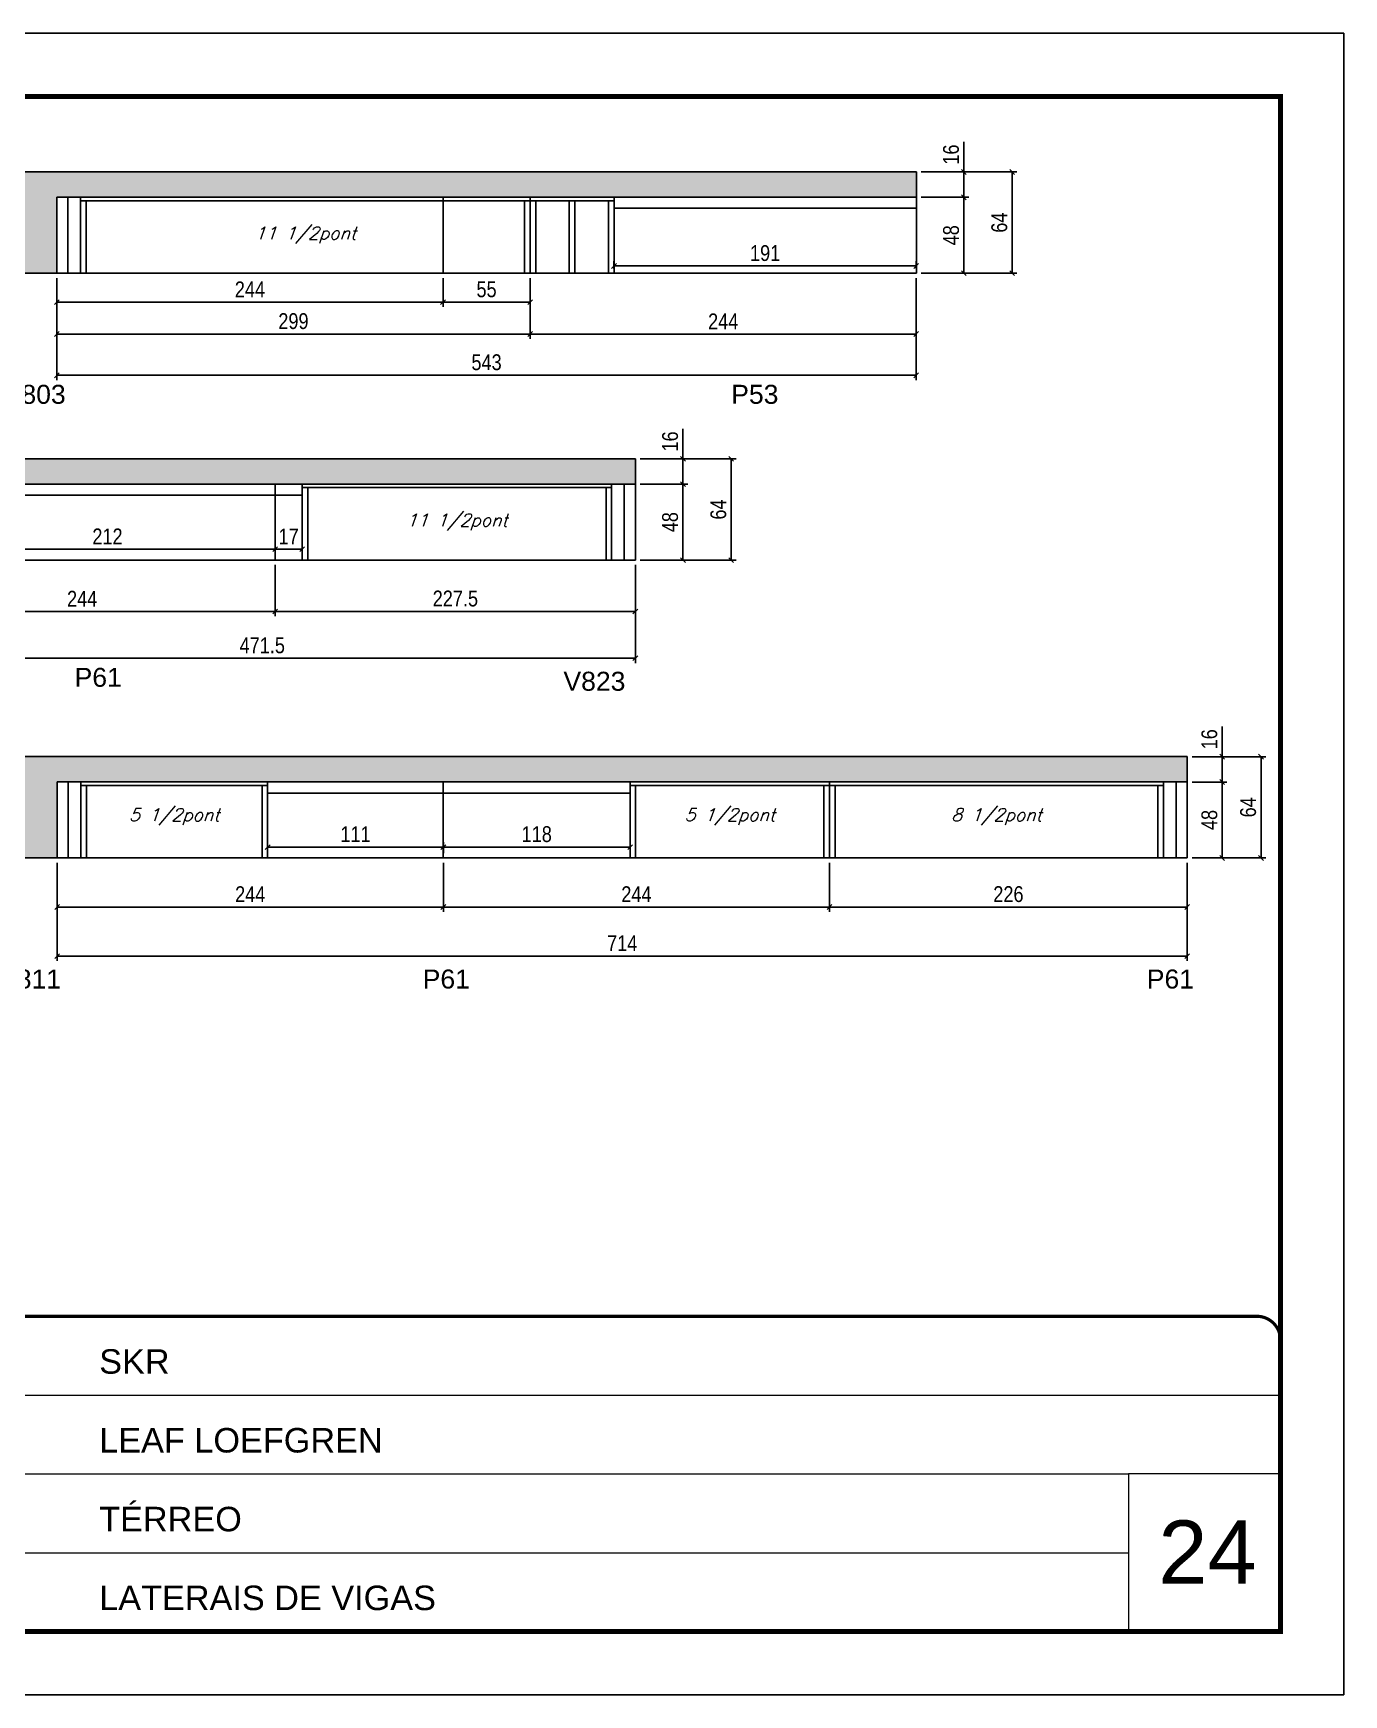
# Model space of a CAD drawing. Extents: x 3309 to 9590, y -2522 to 14608.
# Drawn here: x 8735 to 9563, y 7815 to 8865 of the extents above; entities that cross this region are included whole.
import ezdxf

# ---------------------------------------------------------------- set-up
doc = ezdxf.new("R2010")
doc.units = 0
doc.linetypes.add('CONTINUO', pattern=[0])
doc.linetypes.add('DASHED', pattern=[0.75, 0.5, -0.25])
for name, color, linetype in [('5', 5, 'Continuous'), ('COTA', 241, 'Continuous'), ('Painéis', 200, 'Continuous'), ('SARR_2.2x7', 40, 'Continuous'), ('SARR_3.5x7', 81, 'Continuous'), ('texto', 7, 'Continuous')]:
    doc.layers.add(name, color=color, linetype=linetype)
for name, color, linetype, lineweight in [('CARIMBO', 255, 'Continuous', 9), ('Folhas', 255, 'Continuous', 9), ('SARRAFO DE PRESSAO', 251, 'DASHED', 9)]:
    doc.layers.add(name, color=color, linetype=linetype, lineweight=lineweight)
doc.layers.add('Laje_Perimetro', color=7, linetype='Continuous', plot=False)
doc.styles.add('ARIAL', font='arial.ttf')
doc.styles.add('COTA TECNICA', font='techl___.ttf', dxfattribs={"height": 10})
doc.styles.add('Romans', font='romans.shx')
doc.styles.get("Standard").update_dxf_attribs({"font": 'arial.ttf'})
doc.styles.add('Tecnologia', font='')
doc.styles.get('Tecnologia').set_extended_font_data('Forgotten Futurist')
doc.dimstyles.new('PAINEL', dxfattribs={"dimtxt": 10, "dimasz": 3, "dimexe": 3, "dimexo": 3, "dimgap": 3, "dimtad": 1, "dimdec": 1, "dimzin": 12, "dimdsep": 46, "dimtxsty": 'COTA TECNICA', "dimblk1": 'OBLIQUE', "dimblk2": 'OBLIQUE', "dimsah": 1, "dimcen": 0.9, "dimclrd": 4, "dimclre": 4, "dimclrt": 240, "dimadec": 1, "dimazin": 3, "dimtfac": 1, "dimtdec": 1, "dimtmove": 0, "dimatfit": 3, "dimfxl": 1, "dimtolj": 1, "dimtzin": 12, "dimarcsym": 0})

# ---------------------------------------------------------------- blocks, each defined once
blk = doc.blocks.new('9999999999')
at = {"color": 30, "linetype": 'CONTINUO'}
for p, q in [((98564.6, 34230.2), (98564.6, 34429.4)), ((98564.6, 34379.6), (99584, 34379.6)), ((98564.6, 34329.8), (99488, 34329.8)), ((99584, 34329.8), (99488, 34329.8)), ((99488, 34329.8), (99488, 34230.2)), ((98564.6, 34280), (99488, 34280))]:
    blk.add_line(p, q, dxfattribs=at)
at = {"color": 30, "linetype": 'CONTINUO', "const_width": 2}
blk.add_lwpolyline([(99584, 34230.2), (99584, 34414.4, 0.414214), (99569, 34429.4), (98229, 34429.4, 0.414214), (98214, 34414.4), (98214, 34245.2, 0.414214), (98229, 34230.2), (99584, 34230.2)], format="xyb", dxfattribs=at)
at = {"layer": 'Folhas'}
blk.add_lwpolyline([(98139, 34190.2), (99624, 34190.2), (99624, 35240.2), (98139, 35240.2)], close=True, dxfattribs=at)
at = {"layer": 'Folhas', "color": 30, "const_width": 3}
blk.add_lwpolyline([(98214, 34230.2), (99584, 34230.2), (99584, 35200.2), (98214, 35200.2)], close=True, dxfattribs=at)
at = {"color": 7, "linetype": 'Continuous', "ltscale": 5, "style": 'ARIAL'}
for s, height, p in [('SKR', 15.48, (98837.7, 34393.1)), ('LEAF LOEFGREN', 15.483, (98837.7, 34343.3)), ('TÉRREO', 15.48, (98837.7, 34293.5)), ('NOVA SISTEMAS CONSTRUTIVOS', 11.059, (98263.2, 34267.2)), ('LATERAIS DE VIGAS', 15.483, (98837.7, 34243.7))]:
    blk.add_text(s, height=height, dxfattribs=at).set_placement(p)
at = {"layer": 'Folhas', "color": 7, "style": 'Tecnologia', "width": 1.5}
for s, p in [('CLIENTE:', (98573.7, 34397.2)), ('OBRA:', (98573.7, 34347.3)), ('PAVIMENTO:', (98573.7, 34297.5)), ('PROJETO:', (98573.7, 34247.7))]:
    blk.add_text(s, height=14, dxfattribs=at).set_placement(p)
blk = doc.blocks.new('_Oblique')
at = {"color": 0, "linetype": 'ByBlock', "lineweight": -2}
blk.add_line((-0.5, -0.5), (0.5, 0.5), dxfattribs=at)
blk = doc.blocks.new('*D2168')
at = {"layer": 'COTA', "color": 4, "linetype": 'ByBlock', "lineweight": -2, "transparency": 16777216}
for p, q in [((9048.8, 8710.3), (9048.8, 8671.9)), ((9292.8, 8710.3), (9292.8, 8671.9)), ((9292.8, 8674.9), (9048.8, 8674.9))]:
    blk.add_line(p, q, dxfattribs=at)
at = {"layer": 'Defpoints', "color": 0, "linetype": 'ByBlock', "transparency": 16777216}
for p in [(9048.8, 8713.3), (9292.8, 8713.3), (9048.8, 8674.9)]:
    blk.add_point(p, dxfattribs=at)
at = {"layer": 'COTA', "color": 4, "linetype": 'ByBlock', "lineweight": -2, "transparency": 16777216, "xscale": 3, "yscale": 3, "zscale": 3, "rotation": 180}
blk.add_blockref('_Oblique', (9048.8, 8674.9), dxfattribs=at)
at = {"layer": 'COTA', "color": 4, "linetype": 'ByBlock', "lineweight": -2, "transparency": 16777216, "xscale": 3, "yscale": 3, "zscale": 3}
blk.add_blockref('_Oblique', (9292.8, 8674.9), dxfattribs=at)
at = {"layer": 'COTA', "color": 240, "linetype": 'ByBlock', "transparency": 16777216, "insert": (9170.8, 8682.9), "char_height": 10, "attachment_point": 5, "style": 'COTA TECNICA'}
blk.add_mtext('\\A1;244', dxfattribs=at)
blk = doc.blocks.new('*D2169')
at = {"layer": 'COTA', "color": 4, "linetype": 'ByBlock', "lineweight": -2, "transparency": 16777216}
for p, q in [((8749.8, 8710.3), (8749.8, 8671.9)), ((9048.8, 8710.3), (9048.8, 8671.9)), ((9048.8, 8674.9), (8749.8, 8674.9))]:
    blk.add_line(p, q, dxfattribs=at)
at = {"layer": 'Defpoints', "color": 0, "linetype": 'ByBlock', "transparency": 16777216}
for p in [(8749.8, 8713.3), (9048.8, 8713.3), (8749.8, 8674.9)]:
    blk.add_point(p, dxfattribs=at)
at = {"layer": 'COTA', "color": 4, "linetype": 'ByBlock', "lineweight": -2, "transparency": 16777216, "xscale": 3, "yscale": 3, "zscale": 3, "rotation": 180}
blk.add_blockref('_Oblique', (8749.8, 8674.9), dxfattribs=at)
at = {"layer": 'COTA', "color": 4, "linetype": 'ByBlock', "lineweight": -2, "transparency": 16777216, "xscale": 3, "yscale": 3, "zscale": 3}
blk.add_blockref('_Oblique', (9048.8, 8674.9), dxfattribs=at)
at = {"layer": 'COTA', "color": 240, "linetype": 'ByBlock', "transparency": 16777216, "insert": (8899.3, 8683), "char_height": 10, "attachment_point": 5, "style": 'COTA TECNICA'}
blk.add_mtext('\\A1;299', dxfattribs=at)
blk = doc.blocks.new('*D2170')
at = {"layer": 'COTA', "color": 4, "linetype": 'ByBlock', "lineweight": -2, "transparency": 16777216}
for p, q in [((8749.8, 8710.3), (8749.8, 8645.8)), ((9292.8, 8710.3), (9292.8, 8645.8)), ((9292.8, 8648.8), (8749.8, 8648.8))]:
    blk.add_line(p, q, dxfattribs=at)
at = {"layer": 'Defpoints', "color": 0, "linetype": 'ByBlock', "transparency": 16777216}
for p in [(8749.8, 8713.3), (9292.8, 8713.3), (8749.8, 8648.8)]:
    blk.add_point(p, dxfattribs=at)
at = {"layer": 'COTA', "color": 4, "linetype": 'ByBlock', "lineweight": -2, "transparency": 16777216, "xscale": 3, "yscale": 3, "zscale": 3, "rotation": 180}
blk.add_blockref('_Oblique', (8749.8, 8648.8), dxfattribs=at)
at = {"layer": 'COTA', "color": 4, "linetype": 'ByBlock', "lineweight": -2, "transparency": 16777216, "xscale": 3, "yscale": 3, "zscale": 3}
blk.add_blockref('_Oblique', (9292.8, 8648.8), dxfattribs=at)
at = {"layer": 'COTA', "color": 240, "linetype": 'ByBlock', "transparency": 16777216, "insert": (9021.3, 8657), "char_height": 10, "attachment_point": 5, "style": 'COTA TECNICA'}
blk.add_mtext('\\A1;543', dxfattribs=at)
blk = doc.blocks.new('*D2171')
at = {"layer": 'COTA', "color": 4, "lineweight": -2, "transparency": 16777216}
for p, q in [((8749.8, 8710.3), (8749.8, 8692)), ((8993.8, 8710.3), (8993.8, 8692)), ((8749.8, 8695), (8993.8, 8695))]:
    blk.add_line(p, q, dxfattribs=at)
at = {"layer": 'Defpoints', "color": 0, "transparency": 16777216}
for p in [(8749.8, 8713.3), (8993.8, 8713.3), (8993.8, 8695)]:
    blk.add_point(p, dxfattribs=at)
at = {"layer": 'COTA', "color": 4, "lineweight": -2, "transparency": 16777216, "xscale": 3, "yscale": 3, "zscale": 3, "rotation": 180}
blk.add_blockref('_Oblique', (8749.8, 8695), dxfattribs=at)
at = {"layer": 'COTA', "color": 4, "lineweight": -2, "transparency": 16777216, "xscale": 3, "yscale": 3, "zscale": 3}
blk.add_blockref('_Oblique', (8993.8, 8695), dxfattribs=at)
at = {"layer": 'COTA', "color": 240, "transparency": 16777216, "insert": (8871.8, 8703.1), "char_height": 10, "attachment_point": 5, "style": 'COTA TECNICA'}
blk.add_mtext('\\A1;244', dxfattribs=at)
blk = doc.blocks.new('*D2172')
at = {"layer": 'COTA', "color": 4, "lineweight": -2, "transparency": 16777216}
for p, q in [((8993.8, 8710.3), (8993.8, 8692)), ((9048.8, 8710.3), (9048.8, 8692)), ((8993.8, 8695), (9048.8, 8695))]:
    blk.add_line(p, q, dxfattribs=at)
at = {"layer": 'Defpoints', "color": 0, "transparency": 16777216}
for p in [(8993.8, 8713.3), (9048.8, 8713.3), (9048.8, 8695)]:
    blk.add_point(p, dxfattribs=at)
at = {"layer": 'COTA', "color": 4, "lineweight": -2, "transparency": 16777216, "xscale": 3, "yscale": 3, "zscale": 3, "rotation": 180}
blk.add_blockref('_Oblique', (8993.8, 8695), dxfattribs=at)
at = {"layer": 'COTA', "color": 4, "lineweight": -2, "transparency": 16777216, "xscale": 3, "yscale": 3, "zscale": 3}
blk.add_blockref('_Oblique', (9048.8, 8695), dxfattribs=at)
at = {"layer": 'COTA', "color": 240, "transparency": 16777216, "insert": (9021.3, 8703.1), "char_height": 10, "attachment_point": 5, "style": 'COTA TECNICA'}
blk.add_mtext('\\A1;55', dxfattribs=at)
blk = doc.blocks.new('*D2173')
at = {"layer": 'COTA', "color": 4, "lineweight": -2, "transparency": 16777216}
for p, q in [((9101.8, 8716.3), (9101.8, 8720.9)), ((9101.8, 8717.9), (9292.8, 8717.9)), ((9292.8, 8716.3), (9292.8, 8720.9))]:
    blk.add_line(p, q, dxfattribs=at)
at = {"layer": 'Defpoints', "color": 0, "transparency": 16777216}
for p in [(9292.8, 8717.9), (9101.8, 8713.3), (9292.8, 8713.3)]:
    blk.add_point(p, dxfattribs=at)
at = {"layer": 'COTA', "color": 4, "lineweight": -2, "transparency": 16777216, "xscale": 3, "yscale": 3, "zscale": 3, "rotation": 180}
blk.add_blockref('_Oblique', (9101.8, 8717.9), dxfattribs=at)
at = {"layer": 'COTA', "color": 4, "lineweight": -2, "transparency": 16777216, "xscale": 3, "yscale": 3, "zscale": 3}
blk.add_blockref('_Oblique', (9292.8, 8717.9), dxfattribs=at)
at = {"layer": 'COTA', "color": 240, "transparency": 16777216, "insert": (9197.3, 8726), "char_height": 10, "attachment_point": 5, "style": 'COTA TECNICA'}
blk.add_mtext('\\A1;191', dxfattribs=at)
blk = doc.blocks.new('*D2174')
at = {"layer": 'COTA', "color": 4, "lineweight": -2, "transparency": 16777216}
for p, q in [((9295.8, 8761.3), (9325.9, 8761.3)), ((9322.9, 8761.3), (9322.9, 8713.3)), ((9295.8, 8713.3), (9325.9, 8713.3))]:
    blk.add_line(p, q, dxfattribs=at)
at = {"layer": 'Defpoints', "color": 0, "transparency": 16777216}
for p in [(9292.8, 8761.3), (9292.8, 8713.3), (9322.9, 8713.3)]:
    blk.add_point(p, dxfattribs=at)
at = {"layer": 'COTA', "color": 4, "lineweight": -2, "transparency": 16777216, "xscale": 3, "yscale": 3, "zscale": 3}
for p, rotation in [((9322.9, 8761.3), 90), ((9322.9, 8713.3), 270)]:
    blk.add_blockref('_Oblique', p, dxfattribs=dict(at, rotation=rotation))
at = {"layer": 'COTA', "color": 240, "transparency": 16777216, "insert": (9314.8, 8737.3), "char_height": 10, "attachment_point": 5, "rotation": 90, "style": 'COTA TECNICA'}
blk.add_mtext('\\A1;48', dxfattribs=at)
blk = doc.blocks.new('*D2175')
at = {"layer": 'COTA', "color": 4, "lineweight": -2, "transparency": 16777216}
for p, q in [((9322.9, 8777.3), (9322.9, 8796.4)), ((9295.8, 8777.3), (9325.9, 8777.3)), ((9322.9, 8761.3), (9322.9, 8777.3)), ((9295.8, 8761.3), (9325.9, 8761.3))]:
    blk.add_line(p, q, dxfattribs=at)
at = {"layer": 'Defpoints', "color": 0, "transparency": 16777216}
for p in [(9292.8, 8777.3), (9322.9, 8777.3), (9292.8, 8761.3)]:
    blk.add_point(p, dxfattribs=at)
at = {"layer": 'COTA', "color": 4, "lineweight": -2, "transparency": 16777216, "xscale": 3, "yscale": 3, "zscale": 3}
for p, rotation in [((9322.9, 8777.3), 90), ((9322.9, 8761.3), 270)]:
    blk.add_blockref('_Oblique', p, dxfattribs=dict(at, rotation=rotation))
at = {"layer": 'COTA', "color": 240, "transparency": 16777216, "insert": (9314.8, 8788.3), "char_height": 10, "attachment_point": 5, "rotation": 90, "style": 'COTA TECNICA'}
blk.add_mtext('\\A1;16', dxfattribs=at)
blk = doc.blocks.new('*D2176')
at = {"layer": 'COTA', "color": 4, "lineweight": -2, "transparency": 16777216}
for p, q in [((9295.8, 8777.3), (9356.4, 8777.3)), ((9353.4, 8713.3), (9353.4, 8777.3)), ((9295.8, 8713.3), (9356.4, 8713.3))]:
    blk.add_line(p, q, dxfattribs=at)
at = {"layer": 'Defpoints', "color": 0, "transparency": 16777216}
for p in [(9292.8, 8777.3), (9353.4, 8777.3), (9292.8, 8713.3)]:
    blk.add_point(p, dxfattribs=at)
at = {"layer": 'COTA', "color": 4, "lineweight": -2, "transparency": 16777216, "xscale": 3, "yscale": 3, "zscale": 3}
for p, rotation in [((9353.4, 8777.3), 90), ((9353.4, 8713.3), 270)]:
    blk.add_blockref('_Oblique', p, dxfattribs=dict(at, rotation=rotation))
at = {"layer": 'COTA', "color": 240, "transparency": 16777216, "insert": (9345.3, 8745.3), "char_height": 10, "attachment_point": 5, "rotation": 90, "style": 'COTA TECNICA'}
blk.add_mtext('\\A1;64', dxfattribs=at)
blk = doc.blocks.new('*D2179')
at = {"layer": 'COTA', "color": 4, "linetype": 'ByBlock', "lineweight": -2, "transparency": 16777216}
for p, q in [((8643.8, 8529), (8643.8, 8496.6)), ((8887.8, 8529), (8887.8, 8496.6)), ((8643.8, 8499.6), (8887.8, 8499.6))]:
    blk.add_line(p, q, dxfattribs=at)
at = {"layer": 'Defpoints', "color": 0, "linetype": 'ByBlock', "transparency": 16777216}
for p in [(8643.8, 8532), (8887.8, 8532), (8887.8, 8499.6)]:
    blk.add_point(p, dxfattribs=at)
at = {"layer": 'COTA', "color": 4, "linetype": 'ByBlock', "lineweight": -2, "transparency": 16777216, "xscale": 3, "yscale": 3, "zscale": 3, "rotation": 180}
blk.add_blockref('_Oblique', (8643.8, 8499.6), dxfattribs=at)
at = {"layer": 'COTA', "color": 4, "linetype": 'ByBlock', "lineweight": -2, "transparency": 16777216, "xscale": 3, "yscale": 3, "zscale": 3}
blk.add_blockref('_Oblique', (8887.8, 8499.6), dxfattribs=at)
at = {"layer": 'COTA', "color": 240, "linetype": 'ByBlock', "transparency": 16777216, "insert": (8765.8, 8507.6), "char_height": 10, "attachment_point": 5, "style": 'COTA TECNICA'}
blk.add_mtext('\\A1;244', dxfattribs=at)
blk = doc.blocks.new('*D2180')
at = {"layer": 'COTA', "color": 4, "linetype": 'ByBlock', "lineweight": -2, "transparency": 16777216}
for p, q in [((8887.8, 8529), (8887.8, 8496.6)), ((9115.3, 8529), (9115.3, 8496.6)), ((8887.8, 8499.6), (9115.3, 8499.6))]:
    blk.add_line(p, q, dxfattribs=at)
at = {"layer": 'Defpoints', "color": 0, "linetype": 'ByBlock', "transparency": 16777216}
for p in [(8887.8, 8532), (9115.3, 8532), (9115.3, 8499.6)]:
    blk.add_point(p, dxfattribs=at)
at = {"layer": 'COTA', "color": 4, "linetype": 'ByBlock', "lineweight": -2, "transparency": 16777216, "xscale": 3, "yscale": 3, "zscale": 3, "rotation": 180}
blk.add_blockref('_Oblique', (8887.8, 8499.6), dxfattribs=at)
at = {"layer": 'COTA', "color": 4, "linetype": 'ByBlock', "lineweight": -2, "transparency": 16777216, "xscale": 3, "yscale": 3, "zscale": 3}
blk.add_blockref('_Oblique', (9115.3, 8499.6), dxfattribs=at)
at = {"layer": 'COTA', "color": 240, "linetype": 'ByBlock', "transparency": 16777216, "insert": (9001.6, 8507.7), "char_height": 10, "attachment_point": 5, "style": 'COTA TECNICA'}
blk.add_mtext('\\A1;227.5', dxfattribs=at)
blk = doc.blocks.new('*D2181')
at = {"layer": 'COTA', "color": 4, "lineweight": -2, "transparency": 16777216}
for p, q in [((8643.8, 8529), (8643.8, 8467)), ((9115.3, 8529), (9115.3, 8467)), ((8643.8, 8470), (9115.3, 8470))]:
    blk.add_line(p, q, dxfattribs=at)
at = {"layer": 'Defpoints', "color": 0, "transparency": 16777216}
for p in [(8643.8, 8532), (9115.3, 8532), (9115.3, 8470)]:
    blk.add_point(p, dxfattribs=at)
at = {"layer": 'COTA', "color": 4, "lineweight": -2, "transparency": 16777216, "xscale": 3, "yscale": 3, "zscale": 3, "rotation": 180}
blk.add_blockref('_Oblique', (8643.8, 8470), dxfattribs=at)
at = {"layer": 'COTA', "color": 4, "lineweight": -2, "transparency": 16777216, "xscale": 3, "yscale": 3, "zscale": 3}
blk.add_blockref('_Oblique', (9115.3, 8470), dxfattribs=at)
at = {"layer": 'COTA', "color": 240, "transparency": 16777216, "insert": (8879.6, 8478.1), "char_height": 10, "attachment_point": 5, "style": 'COTA TECNICA'}
blk.add_mtext('\\A1;471.5', dxfattribs=at)
blk = doc.blocks.new('*D2182')
at = {"layer": 'COTA', "color": 4, "lineweight": -2, "transparency": 16777216}
for p, q in [((9118.3, 8580), (9148.4, 8580)), ((9145.4, 8580), (9145.4, 8532)), ((9118.3, 8532), (9148.4, 8532))]:
    blk.add_line(p, q, dxfattribs=at)
at = {"layer": 'Defpoints', "color": 0, "transparency": 16777216}
for p in [(9115.3, 8580), (9115.3, 8532), (9145.4, 8532)]:
    blk.add_point(p, dxfattribs=at)
at = {"layer": 'COTA', "color": 4, "lineweight": -2, "transparency": 16777216, "xscale": 3, "yscale": 3, "zscale": 3}
for p, rotation in [((9145.4, 8580), 90), ((9145.4, 8532), 270)]:
    blk.add_blockref('_Oblique', p, dxfattribs=dict(at, rotation=rotation))
at = {"layer": 'COTA', "color": 240, "transparency": 16777216, "insert": (9137.3, 8556), "char_height": 10, "attachment_point": 5, "rotation": 90, "style": 'COTA TECNICA'}
blk.add_mtext('\\A1;48', dxfattribs=at)
blk = doc.blocks.new('*D2183')
at = {"layer": 'COTA', "color": 4, "lineweight": -2, "transparency": 16777216}
for p, q in [((9145.4, 8596), (9145.4, 8615)), ((9118.3, 8596), (9148.4, 8596)), ((9145.4, 8580), (9145.4, 8596)), ((9118.3, 8580), (9148.4, 8580))]:
    blk.add_line(p, q, dxfattribs=at)
at = {"layer": 'Defpoints', "color": 0, "transparency": 16777216}
for p in [(9115.3, 8596), (9145.4, 8596), (9115.3, 8580)]:
    blk.add_point(p, dxfattribs=at)
at = {"layer": 'COTA', "color": 4, "lineweight": -2, "transparency": 16777216, "xscale": 3, "yscale": 3, "zscale": 3}
for p, rotation in [((9145.4, 8596), 90), ((9145.4, 8580), 270)]:
    blk.add_blockref('_Oblique', p, dxfattribs=dict(at, rotation=rotation))
at = {"layer": 'COTA', "color": 240, "transparency": 16777216, "insert": (9137.3, 8607), "char_height": 10, "attachment_point": 5, "rotation": 90, "style": 'COTA TECNICA'}
blk.add_mtext('\\A1;16', dxfattribs=at)
blk = doc.blocks.new('*D2184')
at = {"layer": 'COTA', "color": 4, "lineweight": -2, "transparency": 16777216}
for p, q in [((9118.3, 8596), (9178.9, 8596)), ((9175.9, 8532), (9175.9, 8596)), ((9118.3, 8532), (9178.9, 8532))]:
    blk.add_line(p, q, dxfattribs=at)
at = {"layer": 'Defpoints', "color": 0, "transparency": 16777216}
for p in [(9115.3, 8596), (9175.9, 8596), (9115.3, 8532)]:
    blk.add_point(p, dxfattribs=at)
at = {"layer": 'COTA', "color": 4, "lineweight": -2, "transparency": 16777216, "xscale": 3, "yscale": 3, "zscale": 3}
for p, rotation in [((9175.9, 8596), 90), ((9175.9, 8532), 270)]:
    blk.add_blockref('_Oblique', p, dxfattribs=dict(at, rotation=rotation))
at = {"layer": 'COTA', "color": 240, "transparency": 16777216, "insert": (9167.8, 8564), "char_height": 10, "attachment_point": 5, "rotation": 90, "style": 'COTA TECNICA'}
blk.add_mtext('\\A1;64', dxfattribs=at)
blk = doc.blocks.new('*D2187')
at = {"layer": 'COTA', "color": 4, "lineweight": -2, "transparency": 16777216}
for p, q in [((8675.8, 8535), (8675.8, 8541.9)), ((8675.8, 8538.9), (8887.8, 8538.9)), ((8887.8, 8535), (8887.8, 8541.9))]:
    blk.add_line(p, q, dxfattribs=at)
at = {"layer": 'Defpoints', "color": 0, "transparency": 16777216}
for p in [(8887.8, 8538.9), (8675.8, 8532), (8887.8, 8532)]:
    blk.add_point(p, dxfattribs=at)
at = {"layer": 'COTA', "color": 4, "lineweight": -2, "transparency": 16777216, "xscale": 3, "yscale": 3, "zscale": 3, "rotation": 180}
blk.add_blockref('_Oblique', (8675.8, 8538.9), dxfattribs=at)
at = {"layer": 'COTA', "color": 4, "lineweight": -2, "transparency": 16777216, "xscale": 3, "yscale": 3, "zscale": 3}
blk.add_blockref('_Oblique', (8887.8, 8538.9), dxfattribs=at)
at = {"layer": 'COTA', "color": 240, "transparency": 16777216, "insert": (8781.8, 8547), "char_height": 10, "attachment_point": 5, "style": 'COTA TECNICA'}
blk.add_mtext('\\A1;212', dxfattribs=at)
blk = doc.blocks.new('*D2188')
at = {"layer": 'COTA', "color": 4, "lineweight": -2, "transparency": 16777216}
for p, q in [((8887.8, 8535), (8887.8, 8541.9)), ((8887.8, 8538.9), (8904.8, 8538.9)), ((8904.8, 8535), (8904.8, 8541.9))]:
    blk.add_line(p, q, dxfattribs=at)
at = {"layer": 'Defpoints', "color": 0, "transparency": 16777216}
for p in [(8904.8, 8538.9), (8887.8, 8532), (8904.8, 8532)]:
    blk.add_point(p, dxfattribs=at)
at = {"layer": 'COTA', "color": 4, "lineweight": -2, "transparency": 16777216, "xscale": 3, "yscale": 3, "zscale": 3, "rotation": 180}
blk.add_blockref('_Oblique', (8887.8, 8538.9), dxfattribs=at)
at = {"layer": 'COTA', "color": 4, "lineweight": -2, "transparency": 16777216, "xscale": 3, "yscale": 3, "zscale": 3}
blk.add_blockref('_Oblique', (8904.8, 8538.9), dxfattribs=at)
at = {"layer": 'COTA', "color": 240, "transparency": 16777216, "insert": (8896.3, 8547), "char_height": 10, "attachment_point": 5, "style": 'COTA TECNICA'}
blk.add_mtext('\\A1;17', dxfattribs=at)
blk = doc.blocks.new('*D2198')
at = {"layer": 'COTA', "color": 4, "linetype": 'ByBlock', "lineweight": -2, "transparency": 16777216}
for p, q in [((8994, 8340.8), (8994, 8309.8)), ((9238, 8340.8), (9238, 8309.8)), ((8994, 8312.8), (9238, 8312.8))]:
    blk.add_line(p, q, dxfattribs=at)
at = {"layer": 'Defpoints', "color": 0, "linetype": 'ByBlock', "transparency": 16777216}
for p in [(8994, 8343.8), (9238, 8343.8), (9238, 8312.8)]:
    blk.add_point(p, dxfattribs=at)
at = {"layer": 'COTA', "color": 4, "linetype": 'ByBlock', "lineweight": -2, "transparency": 16777216, "xscale": 3, "yscale": 3, "zscale": 3, "rotation": 180}
blk.add_blockref('_Oblique', (8994, 8312.8), dxfattribs=at)
at = {"layer": 'COTA', "color": 4, "linetype": 'ByBlock', "lineweight": -2, "transparency": 16777216, "xscale": 3, "yscale": 3, "zscale": 3}
blk.add_blockref('_Oblique', (9238, 8312.8), dxfattribs=at)
at = {"layer": 'COTA', "color": 240, "linetype": 'ByBlock', "transparency": 16777216, "insert": (9116, 8320.9), "char_height": 10, "attachment_point": 5, "style": 'COTA TECNICA'}
blk.add_mtext('\\A1;244', dxfattribs=at)
blk = doc.blocks.new('*D2199')
at = {"layer": 'COTA', "color": 4, "linetype": 'ByBlock', "lineweight": -2, "transparency": 16777216}
for p, q in [((9238, 8340.8), (9238, 8309.8)), ((9464, 8340.8), (9464, 8309.8)), ((9238, 8312.8), (9464, 8312.8))]:
    blk.add_line(p, q, dxfattribs=at)
at = {"layer": 'Defpoints', "color": 0, "linetype": 'ByBlock', "transparency": 16777216}
for p in [(9238, 8343.8), (9464, 8343.8), (9464, 8312.8)]:
    blk.add_point(p, dxfattribs=at)
at = {"layer": 'COTA', "color": 4, "linetype": 'ByBlock', "lineweight": -2, "transparency": 16777216, "xscale": 3, "yscale": 3, "zscale": 3, "rotation": 180}
blk.add_blockref('_Oblique', (9238, 8312.8), dxfattribs=at)
at = {"layer": 'COTA', "color": 4, "linetype": 'ByBlock', "lineweight": -2, "transparency": 16777216, "xscale": 3, "yscale": 3, "zscale": 3}
blk.add_blockref('_Oblique', (9464, 8312.8), dxfattribs=at)
at = {"layer": 'COTA', "color": 240, "linetype": 'ByBlock', "transparency": 16777216, "insert": (9351, 8320.9), "char_height": 10, "attachment_point": 5, "style": 'COTA TECNICA'}
blk.add_mtext('\\A1;226', dxfattribs=at)
blk = doc.blocks.new('*D2200')
at = {"layer": 'COTA', "color": 4, "linetype": 'ByBlock', "lineweight": -2, "transparency": 16777216}
for p, q in [((8750, 8340.8), (8750, 8278.8)), ((9464, 8340.8), (9464, 8278.8)), ((8750, 8281.8), (9464, 8281.8))]:
    blk.add_line(p, q, dxfattribs=at)
at = {"layer": 'Defpoints', "color": 0, "linetype": 'ByBlock', "transparency": 16777216}
for p in [(8750, 8343.8), (9464, 8343.8), (9464, 8281.8)]:
    blk.add_point(p, dxfattribs=at)
at = {"layer": 'COTA', "color": 4, "linetype": 'ByBlock', "lineweight": -2, "transparency": 16777216, "xscale": 3, "yscale": 3, "zscale": 3, "rotation": 180}
blk.add_blockref('_Oblique', (8750, 8281.8), dxfattribs=at)
at = {"layer": 'COTA', "color": 4, "linetype": 'ByBlock', "lineweight": -2, "transparency": 16777216, "xscale": 3, "yscale": 3, "zscale": 3}
blk.add_blockref('_Oblique', (9464, 8281.8), dxfattribs=at)
at = {"layer": 'COTA', "color": 240, "linetype": 'ByBlock', "transparency": 16777216, "insert": (9107, 8289.9), "char_height": 10, "attachment_point": 5, "style": 'COTA TECNICA'}
blk.add_mtext('\\A1;714', dxfattribs=at)
blk = doc.blocks.new('*D2201')
at = {"layer": 'COTA', "color": 4, "lineweight": -2, "transparency": 16777216}
for p, q in [((8750, 8340.8), (8750, 8309.8)), ((8994, 8340.8), (8994, 8309.8)), ((8994, 8312.8), (8750, 8312.8))]:
    blk.add_line(p, q, dxfattribs=at)
at = {"layer": 'Defpoints', "color": 0, "transparency": 16777216}
for p in [(8750, 8343.8, 0), (8994, 8343.8, 0), (8750, 8312.8)]:
    blk.add_point(p, dxfattribs=at)
at = {"layer": 'COTA', "color": 4, "lineweight": -2, "transparency": 16777216, "xscale": 3, "yscale": 3, "zscale": 3, "rotation": 180}
blk.add_blockref('_Oblique', (8750, 8312.8), dxfattribs=at)
at = {"layer": 'COTA', "color": 4, "lineweight": -2, "transparency": 16777216, "xscale": 3, "yscale": 3, "zscale": 3}
blk.add_blockref('_Oblique', (8994, 8312.8), dxfattribs=at)
at = {"layer": 'COTA', "color": 240, "transparency": 16777216, "insert": (8872, 8320.9), "char_height": 10, "attachment_point": 5, "style": 'COTA TECNICA'}
blk.add_mtext('\\A1;244', dxfattribs=at)
blk = doc.blocks.new('*D2202')
at = {"layer": 'COTA', "color": 4, "lineweight": -2, "transparency": 16777216}
for p, q in [((8883, 8346.8), (8883, 8353.7)), ((8883, 8350.7), (8994, 8350.7)), ((8994, 8346.8), (8994, 8353.7))]:
    blk.add_line(p, q, dxfattribs=at)
at = {"layer": 'Defpoints', "color": 0, "transparency": 16777216}
for p in [(8994, 8350.7), (8883, 8343.8), (8994, 8343.8)]:
    blk.add_point(p, dxfattribs=at)
at = {"layer": 'COTA', "color": 4, "lineweight": -2, "transparency": 16777216, "xscale": 3, "yscale": 3, "zscale": 3, "rotation": 180}
blk.add_blockref('_Oblique', (8883, 8350.7), dxfattribs=at)
at = {"layer": 'COTA', "color": 4, "lineweight": -2, "transparency": 16777216, "xscale": 3, "yscale": 3, "zscale": 3}
blk.add_blockref('_Oblique', (8994, 8350.7), dxfattribs=at)
at = {"layer": 'COTA', "color": 240, "transparency": 16777216, "insert": (8938.5, 8358.8), "char_height": 10, "attachment_point": 5, "style": 'COTA TECNICA'}
blk.add_mtext('\\A1;111', dxfattribs=at)
blk = doc.blocks.new('*D2203')
at = {"layer": 'COTA', "color": 4, "lineweight": -2, "transparency": 16777216}
for p, q in [((8994, 8346.8), (8994, 8353.7)), ((8994, 8350.7), (9112, 8350.7)), ((9112, 8346.8), (9112, 8353.7))]:
    blk.add_line(p, q, dxfattribs=at)
at = {"layer": 'Defpoints', "color": 0, "transparency": 16777216}
for p in [(9112, 8350.7), (8994, 8343.8), (9112, 8343.8)]:
    blk.add_point(p, dxfattribs=at)
at = {"layer": 'COTA', "color": 4, "lineweight": -2, "transparency": 16777216, "xscale": 3, "yscale": 3, "zscale": 3, "rotation": 180}
blk.add_blockref('_Oblique', (8994, 8350.7), dxfattribs=at)
at = {"layer": 'COTA', "color": 4, "lineweight": -2, "transparency": 16777216, "xscale": 3, "yscale": 3, "zscale": 3}
blk.add_blockref('_Oblique', (9112, 8350.7), dxfattribs=at)
at = {"layer": 'COTA', "color": 240, "transparency": 16777216, "insert": (9053, 8358.8), "char_height": 10, "attachment_point": 5, "style": 'COTA TECNICA'}
blk.add_mtext('\\A1;118', dxfattribs=at)
blk = doc.blocks.new('*D2204')
at = {"layer": 'COTA', "color": 4, "lineweight": -2, "transparency": 16777216}
for p, q in [((9467, 8391.8), (9489.1, 8391.8)), ((9486.1, 8391.8), (9486.1, 8343.8)), ((9467, 8343.8), (9489.1, 8343.8))]:
    blk.add_line(p, q, dxfattribs=at)
at = {"layer": 'Defpoints', "color": 0, "transparency": 16777216}
for p in [(9464, 8391.8), (9464, 8343.8), (9486.1, 8343.8)]:
    blk.add_point(p, dxfattribs=at)
at = {"layer": 'COTA', "color": 4, "lineweight": -2, "transparency": 16777216, "xscale": 3, "yscale": 3, "zscale": 3}
for p, rotation in [((9486.1, 8391.8), 90), ((9486.1, 8343.8), 270)]:
    blk.add_blockref('_Oblique', p, dxfattribs=dict(at, rotation=rotation))
at = {"layer": 'COTA', "color": 240, "transparency": 16777216, "insert": (9478, 8367.8), "char_height": 10, "attachment_point": 5, "rotation": 90, "style": 'COTA TECNICA'}
blk.add_mtext('\\A1;48', dxfattribs=at)
blk = doc.blocks.new('*D2205')
at = {"layer": 'COTA', "color": 4, "lineweight": -2, "transparency": 16777216}
for p, q in [((9486.1, 8407.8), (9486.1, 8426.8)), ((9467, 8407.8), (9489.1, 8407.8)), ((9486.1, 8391.8), (9486.1, 8407.8)), ((9467, 8391.8), (9489.1, 8391.8))]:
    blk.add_line(p, q, dxfattribs=at)
at = {"layer": 'Defpoints', "color": 0, "transparency": 16777216}
for p in [(9464, 8407.8), (9486.1, 8407.8), (9464, 8391.8)]:
    blk.add_point(p, dxfattribs=at)
at = {"layer": 'COTA', "color": 4, "lineweight": -2, "transparency": 16777216, "xscale": 3, "yscale": 3, "zscale": 3}
for p, rotation in [((9486.1, 8407.8), 90), ((9486.1, 8391.8), 270)]:
    blk.add_blockref('_Oblique', p, dxfattribs=dict(at, rotation=rotation))
at = {"layer": 'COTA', "color": 240, "transparency": 16777216, "insert": (9478, 8418.8), "char_height": 10, "attachment_point": 5, "rotation": 90, "style": 'COTA TECNICA'}
blk.add_mtext('\\A1;16', dxfattribs=at)
blk = doc.blocks.new('*D2206')
at = {"layer": 'COTA', "color": 4, "lineweight": -2, "transparency": 16777216}
for p, q in [((9467, 8407.8), (9513.6, 8407.8)), ((9510.6, 8343.8), (9510.6, 8407.8)), ((9467, 8343.8), (9513.6, 8343.8))]:
    blk.add_line(p, q, dxfattribs=at)
at = {"layer": 'Defpoints', "color": 0, "transparency": 16777216}
for p in [(9464, 8407.8), (9510.6, 8407.8), (9464, 8343.8)]:
    blk.add_point(p, dxfattribs=at)
at = {"layer": 'COTA', "color": 4, "lineweight": -2, "transparency": 16777216, "xscale": 3, "yscale": 3, "zscale": 3}
for p, rotation in [((9510.6, 8407.8), 90), ((9510.6, 8343.8), 270)]:
    blk.add_blockref('_Oblique', p, dxfattribs=dict(at, rotation=rotation))
at = {"layer": 'COTA', "color": 240, "transparency": 16777216, "insert": (9502.5, 8375.8), "char_height": 10, "attachment_point": 5, "rotation": 90, "style": 'COTA TECNICA'}
blk.add_mtext('\\A1;64', dxfattribs=at)

msp = doc.modelspace()

# ---------------------------------------------------------------- hatches: boundary and pattern name
at = {"layer": 'COTA'}
h = msp.add_hatch(dxfattribs=at)
h.set_pattern_fill('AR-CONC', color=256, scale=0.03)
h.paths.add_polyline_path([(8719.84, 8713.34), (8749.84, 8713.34), (8749.84, 8761.34), (9292.84, 8761.34), (9292.84, 8777.34), (8719.84, 8777.34)])
h = msp.add_hatch(dxfattribs=at)
h.set_pattern_fill('AR-CONC', color=256, scale=0.03)
h.paths.add_polyline_path([(8613.84, 8532.01), (8643.84, 8532.01), (8643.84, 8580.01), (9115.34, 8580.01), (9115.34, 8596.01), (8469.84, 8596.01), (8469.84, 8584.01), (8613.84, 8584.01)])
h = msp.add_hatch(dxfattribs=at)
h.set_pattern_fill('AR-CONC', color=256, scale=0.03)
h.paths.add_polyline_path([(8719.97, 8343.82), (8749.97, 8343.82), (8749.97, 8391.82), (9463.97, 8391.82), (9463.97, 8407.82), (8248.47, 8407.82), (8248.47, 8391.82), (8719.97, 8391.82)])

# ---------------------------------------------------------------- linework, layer by layer
for p, q in [((8719.84, 8777.34), (9292.84, 8777.34)), ((9292.84, 8777.34), (9292.84, 8761.34)), ((8719.84, 8713.34), (8749.84, 8713.34)), ((8469.84, 8596.01), (9115.34, 8596.01)), ((9115.34, 8580.01), (9115.34, 8596.01)), ((9463.97, 8407.82), (8248.47, 8407.82)), ((9463.97, 8391.82), (9463.97, 8407.82)), ((8749.97, 8343.82), (8719.97, 8343.82))]:
    msp.add_line(p, q, dxfattribs=at)
at = {"layer": 'Laje_Perimetro'}
msp.add_lwpolyline([(9562.87, 8864.98), (8077.87, 8864.98), (8077.87, 7814.98), (9562.87, 7814.98)], close=True, dxfattribs=at)
at = {"layer": 'Painéis', "linetype": 'ByBlock'}
for p, q in [((9292.84, 8761.34), (8749.84, 8761.34)), ((8749.84, 8713.34), (8749.84, 8761.34)), ((8993.84, 8713.34), (8993.84, 8761.34)), ((9048.84, 8713.34), (9048.84, 8761.34)), ((9292.84, 8713.34), (9292.84, 8761.34)), ((9292.84, 8713.34), (8749.84, 8713.34)), ((8643.84, 8580.01), (9115.34, 8580.01)), ((8887.84, 8532.01), (8887.84, 8580.01)), ((9115.34, 8532.01), (9115.34, 8580.01)), ((8643.84, 8532.01), (9115.34, 8532.01)), ((8749.97, 8391.82), (9463.97, 8391.82)), ((8749.97, 8343.82), (8749.97, 8391.82)), ((8993.97, 8343.82), (8993.97, 8391.82)), ((9237.97, 8343.82), (9237.97, 8391.82)), ((9463.97, 8343.82), (9463.97, 8391.82)), ((8749.97, 8343.82), (9463.97, 8343.82))]:
    msp.add_line(p, q, dxfattribs=at)
at = {"layer": 'SARR_2.2x7', "linetype": 'Continuous'}
for p, q in [((8756.84, 8713.34), (8756.84, 8761.34)), ((9048.84, 8759.14), (8764.84, 8759.14)), ((9101.84, 8759.14), (9048.84, 8759.14)), ((9292.84, 8754.34), (9101.84, 8754.34)), ((9108.34, 8532.01), (9108.34, 8580.01)), ((8675.84, 8573.01), (8887.84, 8573.01)), ((8887.84, 8573.01), (8904.84, 8573.01)), ((8904.84, 8577.81), (9100.34, 8577.81)), ((8756.97, 8343.82), (8756.97, 8391.82)), ((8764.97, 8389.62), (8882.97, 8389.62)), ((9111.97, 8389.62), (9237.97, 8389.62)), ((9237.97, 8389.62), (9448.97, 8389.62)), ((9456.97, 8343.82), (9456.97, 8391.82)), ((8993.97, 8384.82), (8882.97, 8384.82)), ((9111.97, 8384.82), (8993.97, 8384.82))]:
    msp.add_line(p, q, dxfattribs=at)
at = {"layer": 'SARR_3.5x7'}
for p, q in [((8764.84, 8761.34), (8764.84, 8713.34)), ((8768.34, 8759.14), (8768.34, 8713.34)), ((9045.34, 8759.14), (9045.34, 8713.34)), ((9052.34, 8759.14), (9052.34, 8713.34)), ((9073.55, 8759.14), (9073.55, 8713.34)), ((9077.05, 8759.14), (9077.05, 8713.34)), ((9098.34, 8759.14), (9098.34, 8713.34)), ((9101.84, 8761.34), (9101.84, 8713.34)), ((8904.84, 8532.01), (8904.84, 8580.01)), ((9100.34, 8580.01), (9100.34, 8532.01)), ((8908.34, 8577.81), (8908.34, 8532.01)), ((9096.84, 8577.81), (9096.84, 8532.01)), ((8764.97, 8391.82), (8764.97, 8343.82)), ((8768.47, 8389.62), (8768.47, 8343.82)), ((8879.47, 8389.62), (8879.47, 8343.82)), ((8882.97, 8343.82), (8882.97, 8391.82)), ((9111.97, 8343.82), (9111.97, 8391.82)), ((9115.47, 8389.62), (9115.47, 8343.82)), ((9234.47, 8389.62), (9234.47, 8343.82)), ((9241.47, 8389.62), (9241.47, 8343.82)), ((9445.47, 8389.62), (9445.47, 8343.82)), ((9448.97, 8391.82), (9448.97, 8343.82))]:
    msp.add_line(p, q, dxfattribs=at)

# ---------------------------------------------------------------- block references
at = {"layer": 'SARRAFO DE PRESSAO', "color": 6, "linetype": 'ByBlock'}
msp.add_blockref('9999999999', (-90061.11, -26375.22), dxfattribs=at)

# ---------------------------------------------------------------- texts
at = {"layer": '5', "linetype": 'Continuous'}
for s, rotation, p in [('V803', 0.00004, (8716.26, 8630.8)), ('P53', 0.00004, (9175.89, 8630.8)), ('P61', 359.99996, (8761.04, 8451.95)), ('V823', 0.00004, (9069.89, 8449.47)), ('V811', 359.99996, (8713.32, 8261.29)), ('P61', 359.99996, (8980.96, 8261.29)), ('P61', 359.99996, (9438.44, 8261.29))]:
    msp.add_text(s, height=12, rotation=rotation, dxfattribs=at).set_placement(p)
at = {"layer": 'CARIMBO', "style": 'ARIAL'}
msp.add_text('24', height=40, dxfattribs=at).set_placement((9445.73, 7885.13))
at = {"layer": 'texto', "color": 2, "char_height": 8, "attachment_point": 5, "style": 'Romans'}
for s, insert in [('{\\Q19;\\C256;11 1/2pont}', (8906.84, 8737.34)), ('{\\Q19;\\C256;11 1/2pont}', (9002.59, 8556.01)), ('{\\Q19;\\C256;5 1/2pont}', (8823.97, 8369.82)), ('{\\Q19;\\C256;5 1/2pont}', (9174.97, 8369.82)), ('{\\Q19;\\C256;8 1/2pont}', (9343.47, 8369.82))]:
    msp.add_mtext(s, dxfattribs=dict(at, insert=insert))

# ---------------------------------------------------------------- dimensions: what is measured, and where the dimension line sits
at = {"layer": 'COTA'}
for base, p1, p2, angle, picture, middle in [((9322.87, 8777.34), (9292.84, 8761.34), (9292.84, 8777.34), 90, '*D2175', (9314.77, 8788.35)), ((9353.38, 8777.34), (9292.84, 8713.34), (9292.84, 8777.34), 90, '*D2176', (9345.28, 8745.34)), ((9322.87, 8713.34), (9292.84, 8761.34), (9292.84, 8713.34), 90, '*D2174', (9314.78, 8737.34)), ((9145.37, 8596.01), (9115.34, 8580.01), (9115.34, 8596.01), 90, '*D2183', (9137.27, 8607.02)), ((9175.88, 8596.01), (9115.34, 8532.01), (9115.34, 8596.01), 90, '*D2184', (9167.78, 8564.01)), ((9145.37, 8532.01), (9115.34, 8580.01), (9115.34, 8532.01), 90, '*D2182', (9137.28, 8556.01)), ((9486.06, 8407.82), (9463.97, 8391.82), (9463.97, 8407.82), 90, '*D2205', (9477.96, 8418.83)), ((9510.61, 8407.82), (9463.97, 8343.82), (9463.97, 8407.82), 90, '*D2206', (9502.51, 8375.82)), ((9486.06, 8343.82), (9463.97, 8391.82), (9463.97, 8343.82), 90, '*D2204', (9477.96, 8367.82)), ((8749.97, 8312.8, 0), (8993.97, 8343.82), (8749.97, 8343.82), 180, '*D2201', (8871.97, 8320.87, 0))]:
    dim = msp.add_linear_dim(base=base, p1=p1, p2=p2, angle=angle, dimstyle='PAINEL', dxfattribs=at)
    dim.commit()
    dim.dimension.update_dxf_attribs({"geometry": picture, "text_midpoint": middle})
for base, p1, p2, picture, middle in [((9292.84, 8717.94), (9101.84, 8713.34), (9292.84, 8713.34), '*D2173', (9197.34, 8726.02)), ((8993.84, 8694.99), (8749.84, 8713.34), (8993.84, 8713.34), '*D2171', (8871.84, 8703.06)), ((9115.34, 8469.97), (8643.84, 8532.01), (9115.34, 8532.01), '*D2181', (8879.59, 8478.08)), ((8993.97, 8350.74), (8882.97, 8343.82), (8993.97, 8343.82), '*D2202', (8938.47, 8358.8))]:
    dim = msp.add_linear_dim(base=base, p1=p1, p2=p2, dimstyle='PAINEL', dxfattribs=at)
    dim.commit()
    dim.dimension.update_dxf_attribs({"geometry": picture, "text_midpoint": middle})
at = {"layer": 'COTA', "linetype": 'ByBlock'}
dim = msp.add_linear_dim(base=(8749.84, 8674.87), p1=(9048.84, 8713.34), p2=(8749.84, 8713.34), angle=180, dimstyle='PAINEL', override={"dimtmove": 1}, dxfattribs=at)
dim.commit()
dim.dimension.update_dxf_attribs({"geometry": '*D2169', "text_midpoint": (8899.34, 8682.96)})
for base, p2, picture, middle in [((8749.84, 8648.81), (8749.84, 8713.34), '*D2170', (9021.34, 8657.03)), ((9048.84, 8674.87), (9048.84, 8713.34), '*D2168', (9170.84, 8682.95))]:
    dim = msp.add_linear_dim(base=base, p1=(9292.84, 8713.34), p2=p2, angle=180, dimstyle='PAINEL', dxfattribs=at)
    dim.commit()
    dim.dimension.update_dxf_attribs({"geometry": picture, "text_midpoint": middle})
at = {"layer": 'COTA'}
for base, p1, p2, picture, middle in [((9048.84, 8694.99), (8993.84, 8713.34), (9048.84, 8713.34), '*D2172', (9021.34, 8703.1)), ((8887.84, 8538.93), (8675.84, 8532.01), (8887.84, 8532.01), '*D2187', (8781.84, 8546.99)), ((8904.84, 8538.93), (8887.84, 8532.01), (8904.84, 8532.01), '*D2188', (8896.34, 8547.01)), ((9111.97, 8350.74), (8993.97, 8343.82), (9111.97, 8343.82), '*D2203', (9052.97, 8358.84))]:
    dim = msp.add_linear_dim(base=base, p1=p1, p2=p2, dimstyle='PAINEL', override={"dimtmove": 1}, dxfattribs=at)
    dim.commit()
    dim.dimension.update_dxf_attribs({"geometry": picture, "text_midpoint": middle})
at = {"layer": 'COTA', "linetype": 'ByBlock'}
for base, p1, p2, picture, middle in [((8887.84, 8499.57), (8643.84, 8532.01), (8887.84, 8532.01), '*D2179', (8765.84, 8507.64)), ((9463.97, 8281.78), (8749.97, 8343.82), (9463.97, 8343.82), '*D2200', (9106.97, 8289.85)), ((9237.97, 8312.8), (8993.97, 8343.82), (9237.97, 8343.82), '*D2198', (9115.97, 8320.87))]:
    dim = msp.add_linear_dim(base=base, p1=p1, p2=p2, dimstyle='PAINEL', dxfattribs=at)
    dim.commit()
    dim.dimension.update_dxf_attribs({"geometry": picture, "text_midpoint": middle})
for base, p1, p2, picture, middle in [((9115.34, 8499.57), (8887.84, 8532.01), (9115.34, 8532.01), '*D2180', (9001.59, 8507.68)), ((9463.97, 8312.8), (9237.97, 8343.82), (9463.97, 8343.82), '*D2199', (9350.97, 8320.9))]:
    dim = msp.add_linear_dim(base=base, p1=p1, p2=p2, dimstyle='PAINEL', override={"dimtmove": 1}, dxfattribs=at)
    dim.commit()
    dim.dimension.update_dxf_attribs({"geometry": picture, "text_midpoint": middle})

doc.saveas('drawing.dxf')
